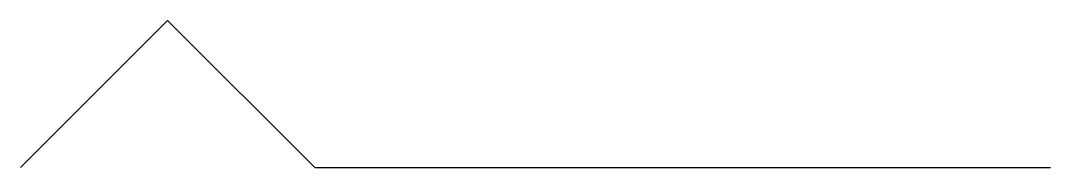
# Model space of a CAD drawing. Extents: x -14 to 0, y 0 to 2.
import ezdxf

# ---------------------------------------------------------------- set-up
doc = ezdxf.new("R2010")
doc.units = 0
doc.linetypes.add('DASHED', pattern=[0])
doc.layers.get('0').update_dxf_attribs({"linetype": 'CONTINUOUS'})

msp = doc.modelspace()

# ---------------------------------------------------------------- linework, layer by layer
at = {"color": 0, "linetype": 'CONTINUOUS'}
for p, q in [((-14.005, 0), (-12.005, 2)), ((-12.005, 2), (-10.005, 0))]:
    msp.add_line(p, q, dxfattribs=at)
at = {"color": 0, "linetype": 'DASHED'}
msp.add_line((-10, 0), (0, 0), dxfattribs=at)

doc.saveas('drawing.dxf')
